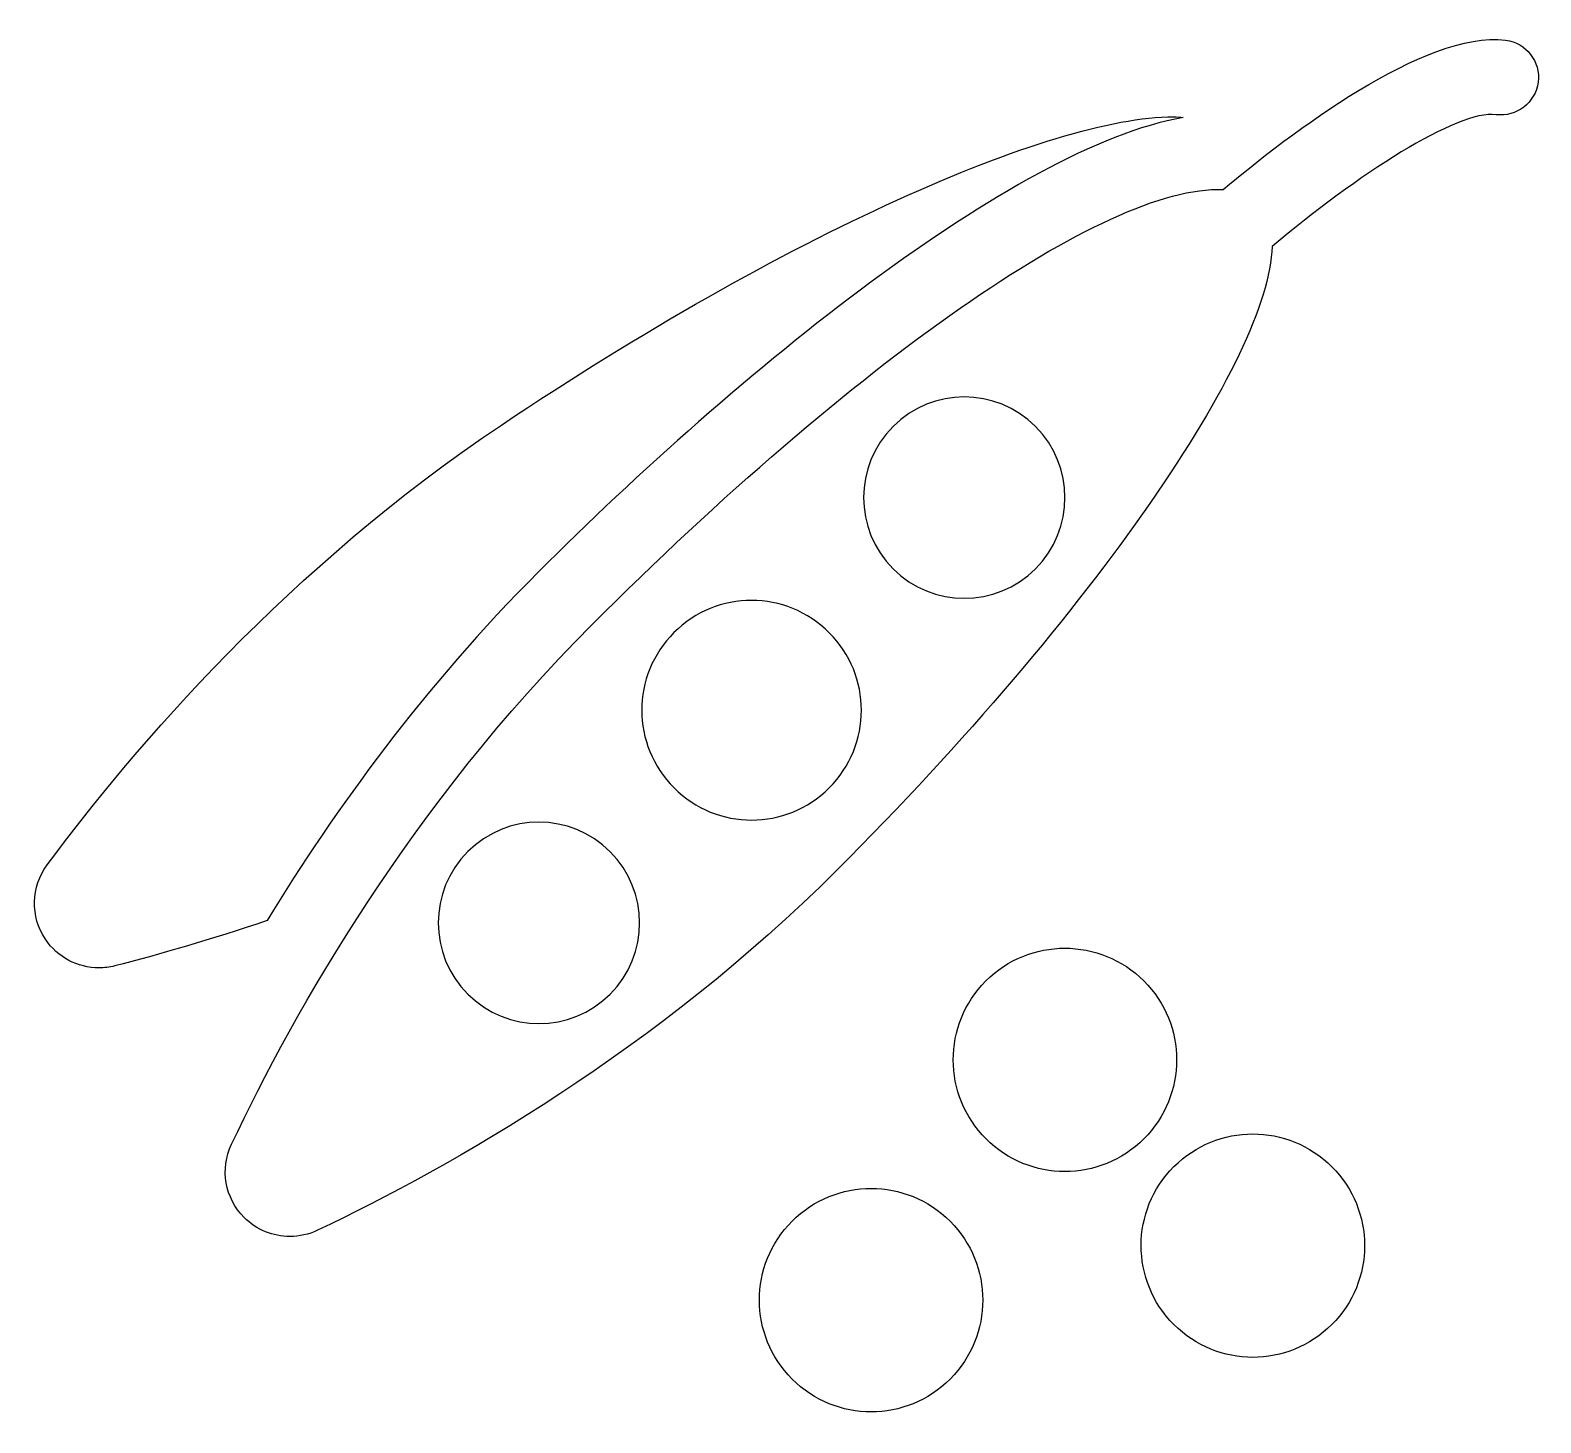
# Model space of a CAD drawing. Header units: centimetres. Extents: x -6.7 to 6.5, y -6.1 to 6.
import ezdxf

# ---------------------------------------------------------------- set-up
doc = ezdxf.new("R2010")
doc.units = ezdxf.units.CM
doc.header["$MEASUREMENT"] = 0
doc.layers.add('Layer 1', color=7, linetype='Continuous')

msp = doc.modelspace()

# ---------------------------------------------------------------- linework, layer by layer
at = {"layer": 'Layer 1'}
for points, knots in [([(6.1854, 5.93019), (5.48769, 6.01631), (4.30292, 5.11347), (3.72832, 4.63069), (3.72832, 4.63069), (2.69393, 4.67085), (0.49014, 3.09799), (-1.7648, 0.84302), (-1.7648, 0.84302), (-3.3373, -0.72948), (-4.34544, -2.50811), (-4.89998, -3.67725), (-4.89998, -3.67725), (-5.00179, -3.89188), (-4.95747, -4.14744), (-4.7897, -4.31524), (-4.7897, -4.31524), (-4.68194, -4.42345), (-4.53795, -4.48008), (-4.39227, -4.48008), (-4.39227, -4.48008), (-4.31049, -4.48008), (-4.22828, -4.46259), (-4.15166, -4.42603), (-4.15166, -4.42603), (-2.98249, -3.87146), (-1.20431, -2.86287), (0.36822, -1.29037), (0.36822, -1.29037), (2.6067, 0.94774), (4.12763, 3.16879), (4.15364, 4.1342), (4.15364, 4.1342), (4.88767, 4.75433), (5.76855, 5.32506), (6.1028, 5.28112), (6.1028, 5.28112), (6.27954, 5.26069), (6.4452, 5.38463), (6.46867, 5.56436), (6.46867, 5.56436), (6.49166, 5.7432), (6.36474, 5.90719), (6.1854, 5.93019)], [0, 0, 0, 0, 0.08333333, 0.08333333, 0.08333333, 0.08333333, 0.16666667, 0.16666667, 0.16666667, 0.16666667, 0.25, 0.25, 0.25, 0.25, 0.33333333, 0.33333333, 0.33333333, 0.33333333, 0.41666667, 0.41666667, 0.41666667, 0.41666667, 0.5, 0.5, 0.5, 0.5, 0.58333333, 0.58333333, 0.58333333, 0.58333333, 0.66666667, 0.66666667, 0.66666667, 0.66666667, 0.75, 0.75, 0.75, 0.75, 0.83333333, 0.83333333, 0.83333333, 0.83333333, 1, 1, 1, 1]), ([(-2.22739, 1.30553), (-0.51503, 3.01789), (1.90389, 4.99591), (3.38072, 5.25716), (3.38072, 5.25716), (3.35238, 5.25883), (3.3268, 5.26277), (3.29637, 5.26277), (3.29637, 5.26277), (2.22348, 5.26232), (-0.0986, 4.22436), (-2.55238, 2.58079), (-2.55238, 2.58079), (-4.39952, 1.34263), (-5.73349, -0.20643), (-6.50399, -1.24611), (-6.50399, -1.24611), (-6.64538, -1.4369), (-6.65179, -1.69633), (-6.51979, -1.89352), (-6.51979, -1.89352), (-6.41417, -2.05195), (-6.23737, -2.14268), (-6.05338, -2.14268), (-6.05338, -2.14268), (-6.00742, -2.14268), (-5.96096, -2.13715), (-5.9154, -2.12559), (-5.9154, -2.12559), (-5.53186, -2.02862), (-5.07918, -1.89628), (-4.58981, -1.73057), (-4.58981, -1.73057), (-3.99973, -0.76181), (-3.22307, 0.30983), (-2.22739, 1.30553)], [0, 0, 0, 0, 0.1, 0.1, 0.1, 0.1, 0.2, 0.2, 0.2, 0.2, 0.3, 0.3, 0.3, 0.3, 0.4, 0.4, 0.4, 0.4, 0.5, 0.5, 0.5, 0.5, 0.6, 0.6, 0.6, 0.6, 0.7, 0.7, 0.7, 0.7, 0.8, 0.8, 0.8, 0.8, 1, 1, 1, 1]), ([(2.09487, 1.32985), (1.75242, 0.98745), (1.19828, 0.98745), (0.85633, 1.32985), (0.85633, 1.32985), (0.51343, 1.6723), (0.51343, 2.22687), (0.85585, 2.56884), (0.85585, 2.56884), (1.1979, 2.91126), (1.75239, 2.91126), (2.09484, 2.56844), (2.09484, 2.56844), (2.43689, 2.22642), (2.43689, 1.6723), (2.09487, 1.32985)], [0, 0, 0, 0, 0.2, 0.2, 0.2, 0.2, 0.4, 0.4, 0.4, 0.4, 0.6, 0.6, 0.6, 0.6, 1, 1, 1, 1]), ([(0.30043, -0.57658), (-0.07266, -0.94967), (-0.67742, -0.94967), (-1.05008, -0.57658), (-1.05008, -0.57658), (-1.42365, -0.20301), (-1.42365, 0.40132), (-1.05056, 0.77489), (-1.05056, 0.77489), (-0.67742, 1.14756), (-0.07311, 1.14756), (0.30043, 0.77402), (0.30043, 0.77402), (0.67358, 0.40132), (0.67358, -0.20346), (0.30043, -0.57658)], [0, 0, 0, 0, 0.2, 0.2, 0.2, 0.2, 0.4, 0.4, 0.4, 0.4, 0.6, 0.6, 0.6, 0.6, 1, 1, 1, 1]), ([(-1.60594, -2.37053), (-1.94794, -2.71295), (-2.50203, -2.71295), (-2.84408, -2.37053), (-2.84408, -2.37053), (-3.18695, -2.02811), (-3.18695, -1.47396), (-2.84493, -1.13151), (-2.84493, -1.13151), (-2.50248, -0.78909), (-1.94836, -0.78909), (-1.60549, -1.13193), (-1.60549, -1.13193), (-1.26349, -1.47397), (-1.26349, -2.02853), (-1.60594, -2.37053)], [0, 0, 0, 0, 0.2, 0.2, 0.2, 0.2, 0.4, 0.4, 0.4, 0.4, 0.6, 0.6, 0.6, 0.6, 1, 1, 1, 1]), ([(3.03874, -2.25679), (2.65837, -1.87645), (2.04332, -1.87645), (1.66386, -2.25637), (1.66386, -2.25637), (1.28434, -2.63589), (1.28434, -3.25089), (1.66471, -3.63038), (1.66471, -3.63038), (2.0442, -4.0103), (2.65878, -4.0103), (3.03784, -3.63038), (3.03784, -3.63038), (3.41778, -3.25133), (3.41778, -2.63589), (3.03874, -2.25679)], [0, 0, 0, 0, 0.2, 0.2, 0.2, 0.2, 0.4, 0.4, 0.4, 0.4, 0.6, 0.6, 0.6, 0.6, 1, 1, 1, 1]), ([(3.29893, -3.87231), (2.91946, -4.25225), (2.91946, -4.86685), (3.2998, -5.24677), (3.2998, -5.24677), (3.67932, -5.62669), (4.29389, -5.62669), (4.67338, -5.24677), (4.67338, -5.24677), (5.0533, -4.86767), (5.0533, -4.25225), (4.67383, -3.87276), (4.67383, -3.87276), (4.29345, -3.49284), (3.67885, -3.49284), (3.29893, -3.87231)], [0, 0, 0, 0, 0.2, 0.2, 0.2, 0.2, 0.4, 0.4, 0.4, 0.4, 0.6, 0.6, 0.6, 0.6, 1, 1, 1, 1]), ([(-0.02281, -4.34681), (-0.4023, -4.72673), (-0.4023, -5.34133), (-0.02194, -5.72124), (-0.02194, -5.72124), (0.35755, -6.10116), (0.97213, -6.10116), (1.35164, -5.72124), (1.35164, -5.72124), (1.73113, -5.34175), (1.73113, -4.72672), (1.35206, -4.34721), (1.35206, -4.34721), (0.97174, -3.96687), (0.35713, -3.96687), (-0.02281, -4.34681)], [0, 0, 0, 0, 0.2, 0.2, 0.2, 0.2, 0.4, 0.4, 0.4, 0.4, 0.6, 0.6, 0.6, 0.6, 1, 1, 1, 1])]:
    msp.add_open_spline(points, degree=3, knots=knots, dxfattribs=at)

doc.saveas('drawing.dxf')
